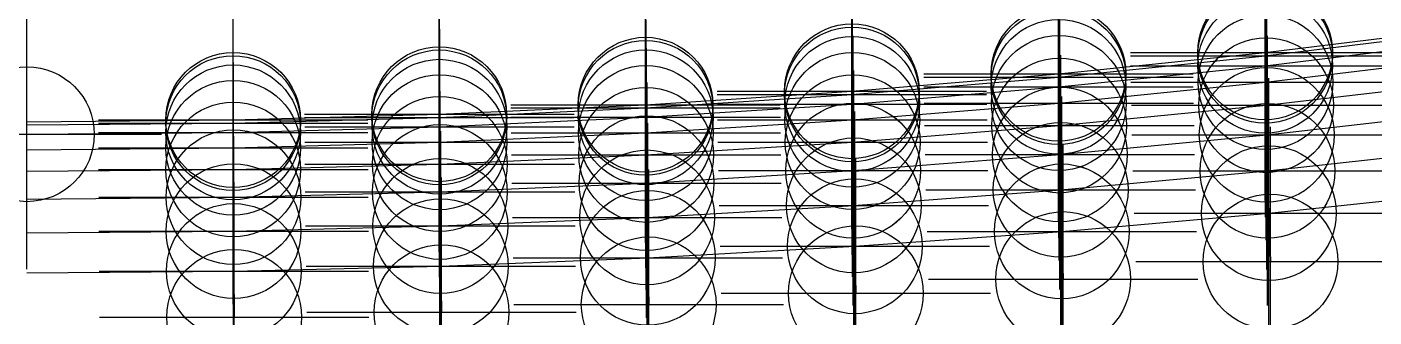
# Model space of a CAD drawing. Header units: inches. Extents: x 0.5 to 40.5, y -2.1 to 1.9.
# Drawn here: x 20.5 to 30.5, y -2.12 to 0.03 of the extents above; entities that cross this region are included whole.
import ezdxf

# ---------------------------------------------------------------- set-up
doc = ezdxf.new("R2010")
doc.units = ezdxf.units.IN
doc.header["$MEASUREMENT"] = 0
doc.header["$PDMODE"] = 34
for name, color, linetype in [('MF_horizontal', 104, 'Continuous'), ('MF_vertical', 44, 'Continuous'), ('NF_Glassload', 150, 'Continuous'), ('NF_RestraintsXYZ', 70, 'Continuous'), ('NF_Windload_01', 40, 'Continuous'), ('NF_Windload_02', 40, 'Continuous'), ('NF_Windload_03', 40, 'Continuous'), ('NF_Windload_04', 40, 'Continuous'), ('NF_Windload_05', 40, 'Continuous'), ('NF_Windload_06', 40, 'Continuous'), ('NF_Windload_07', 40, 'Continuous'), ('NF_Windload_08', 40, 'Continuous'), ('NF_Windload_09', 40, 'Continuous'), ('NF_Windload_10', 40, 'Continuous'), ('NF_Windload_11', 40, 'Continuous'), ('NF_Windload_12', 40, 'Continuous'), ('NF_Windload_13', 40, 'Continuous'), ('NF_Windload_14', 40, 'Continuous'), ('NF_Windload_15', 40, 'Continuous')]:
    doc.layers.add(name, color=color, linetype=linetype)

msp = doc.modelspace()

# ---------------------------------------------------------------- linework, layer by layer
for p, q in [((29.69098308944257, -0.1598687579828473, 12.49999932319493), (31.22694843490357, 0.02945898554944887, 12.49999937075438)), ((29.69137972507049, -0.18439741832848, 10.95951663315337), (31.22735388494331, 0.004336555192552868, 10.95832338998542)), ((29.69138016741996, -0.1843963940917253, 14.04048199841856), (31.22735400978705, 0.004337734448261021, 14.04167530102674)), ((29.69260922693634, -0.2579355374136959, 9.41718846186972), (31.22860772283277, -0.0709858290606096, 9.414945505129337)), ((29.69260930429963, -0.2579335841400369, 15.58280976114294), (31.22860767793849, -0.07098349333964231, 15.58505295970557)), ((28.15678903854795, -0.3186296482460308, 12.49999928485434), (29.69098308944257, -0.1598687579828473, 12.49999932319493)), ((28.15715385603945, -0.3426635170262876, 10.96039649909352), (29.69137972507049, -0.18439741832848, 10.95951663315337)), ((28.15715511354529, -0.3426625879283494, 14.0396023158433), (29.69138016741996, -0.1843963940917253, 14.04048199841856)), ((29.69138016741996, -0.1843963940917253, 14.04048199841856), (29.69098308944257, -0.1598687579828473, 12.49999932319493)), ((29.69098308944257, -0.1598687579828473, 12.49999932319493), (29.69137972507049, -0.18439741832848, 10.95951663315337)), ((29.69137972507049, -0.18439741832848, 10.95951663315337), (29.69260922693634, -0.2579355374136959, 9.41718846186972)), ((29.69260930429963, -0.2579335841400369, 15.58280976114294), (29.69138016741996, -0.1843963940917253, 14.04048199841856)), ((29.69478105967744, -0.3803364723067, 17.12892293249463), (31.23084377969744, -0.1963625908706725, 17.13193007677803)), ((29.6947811590809, -0.3803392519243162, 7.871075058819597), (31.23084403422568, -0.1963660213060589, 7.868068112545509)), ((28.15828542504311, -0.4147184485105914, 9.418835679086984), (29.69260922693634, -0.2579355374136959, 9.41718846186972)), ((28.15828550811776, -0.4147168122522131, 15.58116219298918), (29.69260930429963, -0.2579335841400369, 15.58280976114294)), ((29.69260922693634, -0.2579355374136959, 9.41718846186972), (29.6947811590809, -0.3803392519243162, 7.871075058819597)), ((29.69478105967744, -0.3803364723067, 17.12892293249463), (29.69260930429963, -0.2579335841400369, 15.58280976114294)), ((26.6238326042551, -0.4475712937474613, 12.49999909531495), (28.15678903854795, -0.3186296482460308, 12.49999928485434)), ((26.62414815703029, -0.4712058728508508, 14.03896547410762), (28.15715511354529, -0.3426625879283494, 14.0396023158433)), ((26.624151403331, -0.4712062728630717, 10.96103425300735), (28.15715385603945, -0.3426635170262876, 10.96039649909352)), ((28.15715511354529, -0.3426625879283494, 14.0396023158433), (28.15678903854795, -0.3186296482460308, 12.49999928485434)), ((28.15678903854795, -0.3186296482460308, 12.49999928485434), (28.15715385603945, -0.3426635170262876, 10.96039649909352)), ((28.15715385603945, -0.3426635170262876, 10.96039649909352), (28.15828542504311, -0.4147184485105914, 9.418835679086984)), ((28.15828550811776, -0.4147168122522131, 15.58116219298918), (28.15715511354529, -0.3426625879283494, 14.0396023158433)), ((28.16027732312601, -0.5346546307475678, 17.12672487575889), (29.69478105967744, -0.3803364723067, 17.12892293249463)), ((28.16027739002649, -0.5346569176380315, 7.873272798704201), (29.6947811590809, -0.3803392519243162, 7.871075058819597)), ((29.6980952596692, -0.551347215126383, 18.68092530958521), (29.69478105967744, -0.3803364723067, 17.12892293249463)), ((29.6947811590809, -0.3803392519243162, 7.871075058819597), (29.6980953365845, -0.5513505680667465, 6.319072643696577)), ((29.6980952596692, -0.551347215126383, 18.68092530958521), (31.23428375261985, -0.3715347779117185, 18.68428405434048)), ((29.6980953365845, -0.5513505680667465, 6.319072643696577), (31.23428445022431, -0.3715390841512031, 6.315713399748894)), ((25.09192124241612, -0.5472666128892679, 12.49999914146947), (26.6238326042551, -0.4475712937474613, 12.49999909531495)), ((25.09217083446139, -0.5705964545928597, 10.96148021876783), (26.624151403331, -0.4712062728630717, 10.96103425300735)), ((25.09217153464159, -0.5705958283351801, 14.03851828122846), (26.62414815703029, -0.4712058728508508, 14.03896547410762)), ((26.62414815703029, -0.4712058728508508, 14.03896547410762), (26.6238326042551, -0.4475712937474613, 12.49999909531495)), ((26.6238326042551, -0.4475712937474613, 12.49999909531495), (26.624151403331, -0.4712062728630717, 10.96103425300735)), ((26.62512354486772, -0.5420676941939361, 15.57997321543184), (26.62414815703029, -0.4712058728508508, 14.03896547410762)), ((26.624151403331, -0.4712062728630717, 10.96103425300735), (26.62512408722764, -0.5420690498257908, 9.420023846799898)), ((26.62512354486772, -0.5420676941939361, 15.57997321543184), (28.15828550811776, -0.4147168122522131, 15.58116219298918)), ((26.62512408722764, -0.5420690498257908, 9.420023846799898), (28.15828542504311, -0.4147184485105914, 9.418835679086984)), ((28.15828542504311, -0.4147184485105914, 9.418835679086984), (28.16027739002649, -0.5346569176380315, 7.873272798704201)), ((28.16027732312601, -0.5346546307475678, 17.12672487575889), (28.15828550811776, -0.4147168122522131, 15.58116219298918)), ((23.56086497793225, -0.6181587149068697, 12.49999905394882), (25.09192124241612, -0.5472666128892679, 12.49999914146947)), ((23.56103844760262, -0.6412730521637994, 10.96177320368546), (25.09217083446139, -0.5705964545928597, 10.96148021876783)), ((23.56103869343856, -0.6412725022579246, 14.03822486103344), (25.09217153464159, -0.5705958283351801, 14.03851828122846)), ((25.09217153464159, -0.5705958283351801, 14.03851828122846), (25.09192124241612, -0.5472666128892679, 12.49999914146947)), ((25.09192124241612, -0.5472666128892679, 12.49999914146947), (25.09217083446139, -0.5705964545928597, 10.96148021876783)), ((25.09217083446139, -0.5705964545928597, 10.96148021876783), (25.0929414097482, -0.6405464412520658, 9.420855856582406)), ((25.09294134715368, -0.6405452549310966, 15.57914157173948), (25.09217153464159, -0.5705958283351801, 14.03851828122846)), ((25.09294134715368, -0.6405452549310966, 15.57914157173948), (26.62512354486772, -0.5420676941939361, 15.57997321543184)), ((25.0929414097482, -0.6405464412520658, 9.420855856582406), (26.62512408722764, -0.5420690498257908, 9.420023846799898)), ((26.62683736033534, -0.6600300434724433, 17.12514531273009), (26.62512354486772, -0.5420676941939361, 15.57997321543184)), ((26.62512408722764, -0.5420690498257908, 9.420023846799898), (26.62683698778449, -0.6600319106790441, 7.874852943193519)), ((26.62683698778449, -0.6600319106790441, 7.874852943193519), (28.16027739002649, -0.5346569176380315, 7.873272798704201)), ((26.62683736033534, -0.6600300434724433, 17.12514531273009), (28.16027732312601, -0.5346546307475678, 17.12672487575889)), ((28.1633011555413, -0.7022383607205464, 18.67848140245573), (28.16027732312601, -0.5346546307475678, 17.12672487575889)), ((28.16027739002649, -0.5346569176380315, 7.873272798704201), (28.16330203914727, -0.7022411826266141, 6.321514603952637)), ((28.1633011555413, -0.7022383607205464, 18.67848140245573), (29.6980952596692, -0.551347215126383, 18.68092530958521)), ((28.16330203914727, -0.7022411826266141, 6.321514603952637), (29.6980953365845, -0.5513505680667465, 6.319072643696577)), ((29.70285674259503, -0.7705624100627835, 20.24111578150559), (29.6980952596692, -0.551347215126383, 18.68092530958521)), ((29.6980953365845, -0.5513505680667465, 6.319072643696577), (29.70285450314305, -0.7705680733483015, 4.758868891619949)), ((29.70285450314305, -0.7705680733483015, 4.758868891619949), (31.23925787619656, -0.5960700550353941, 4.755648914871712)), ((29.70285674259503, -0.7705624100627835, 20.24111578150559), (31.23925431749824, -0.5960652578081098, 20.24434400416396)), ((20.49990012965588, -0.6746871806917064, 12.49999897008761), (22.03021078273028, -0.6605715354811539, 12.49999899303744)), ((20.49990013238778, -0.6976303224111349, 14.03800404024253), (22.03029949253623, -0.6835571687885725, 14.03805748262725)), ((20.49990012597743, -0.697630813316531, 10.96199382604095), (22.03029940633319, -0.6835576730473235, 10.96194044177696)), ((22.03021078273028, -0.6605715354811539, 12.49999899303744), (23.56086497793225, -0.6181587149068697, 12.49999905394882)), ((22.03029949253623, -0.6835571687885725, 14.03805748262725), (22.03021078273028, -0.6605715354811539, 12.49999899303744)), ((22.03021078273028, -0.6605715354811539, 12.49999899303744), (22.03029940633319, -0.6835576730473235, 10.96194044177696)), ((22.03029940633319, -0.6835576730473235, 10.96194044177696), (23.56103844760262, -0.6412730521637994, 10.96177320368546)), ((22.03029940633319, -0.6835576730473235, 10.96194044177696), (22.0305719661786, -0.7524816449093866, 9.421714110313603)), ((22.03029949253623, -0.6835571687885725, 14.03805748262725), (23.56103869343856, -0.6412725022579246, 14.03822486103344)), ((22.03057200882852, -0.7524806881666877, 15.5782836185967), (22.03029949253623, -0.6835571687885725, 14.03805748262725)), ((23.56103869343856, -0.6412725022579246, 14.03822486103344), (23.56086497793225, -0.6181587149068697, 12.49999905394882)), ((23.56086497793225, -0.6181587149068697, 12.49999905394882), (23.56103844760262, -0.6412730521637994, 10.96177320368546)), ((23.56103844760262, -0.6412730521637994, 10.96177320368546), (23.56157414314325, -0.7105794070483522, 9.42140426778484)), ((23.56157415589627, -0.7105783563139294, 15.57859327397384), (23.56103869343856, -0.6412725022579246, 14.03822486103344)), ((23.56157414314325, -0.7105794070483522, 9.42140426778484), (25.0929414097482, -0.6405464412520658, 9.420855856582406)), ((23.56157415589627, -0.7105783563139294, 15.57859327397384), (25.09294134715368, -0.6405452549310966, 15.57914157173948)), ((25.09429629571569, -0.7569992622271562, 17.12404176089943), (25.09294134715368, -0.6405452549310966, 15.57914157173948)), ((25.0929414097482, -0.6405464412520658, 9.420855856582406), (25.09429646414739, -0.7570009555177621, 7.875955004245628)), ((25.09429629571569, -0.7569992622271562, 17.12404176089943), (26.62683736033534, -0.6600300434724433, 17.12514531273009)), ((25.09429646414739, -0.7570009555177621, 7.875955004245628), (26.62683698778449, -0.6600319106790441, 7.874852943193519)), ((26.62683698778449, -0.6600319106790441, 7.874852943193519), (26.62942800439759, -0.8248826955486176, 6.323262513119701)), ((26.62943087895389, -0.8248792874126245, 18.67672688653269), (26.62683736033534, -0.6600300434724433, 17.12514531273009)), ((20.49990012104177, -0.7664278602350815, 9.421815272602725), (22.0305719661786, -0.7524816449093866, 9.421714110313603)), ((20.49990013459476, -0.7664269193711437, 15.57818233710181), (22.03057200882852, -0.7524806881666877, 15.5782836185967)), ((22.0305719661786, -0.7524816449093866, 9.421714110313603), (23.56157414314325, -0.7105794070483522, 9.42140426778484)), ((22.0305719661786, -0.7524816449093866, 9.421714110313603), (22.03105020332974, -0.8672443897482003, 7.877091394816689)), ((22.03057200882852, -0.7524806881666877, 15.5782836185967), (23.56157415589627, -0.7105783563139294, 15.57859327397384)), ((22.03105029860438, -0.8672431066286921, 17.12290663813413), (22.03057200882852, -0.7524806881666877, 15.5782836185967)), ((23.56157414314325, -0.7105794070483522, 9.42140426778484), (23.56251094886988, -0.8259724054604582, 7.876681209460464)), ((23.56251080196389, -0.8259709201638351, 17.12331568732669), (23.56157415589627, -0.7105783563139294, 15.57859327397384)), ((23.56251080196389, -0.8259709201638351, 17.12331568732669), (25.09429629571569, -0.7569992622271562, 17.12404176089943)), ((23.56251094886988, -0.8259724054604582, 7.876681209460464), (25.09429646414739, -0.7570009555177621, 7.875955004245628)), ((25.09634090655536, -0.9197689622119416, 18.67551005666686), (25.09429629571569, -0.7569992622271562, 17.12404176089943)), ((25.09429646414739, -0.7570009555177621, 7.875955004245628), (25.09634210274291, -0.9197712209114104, 6.324483384495199)), ((26.62942800439759, -0.8248826955486176, 6.323262513119701), (28.16330203914727, -0.7022411826266141, 6.321514603952637)), ((26.62943087895389, -0.8248792874126245, 18.67672688653269), (28.1633011555413, -0.7022383607205464, 18.67848140245573)), ((28.16761518495278, -0.9171136147306906, 20.23879038615225), (28.1633011555413, -0.7022383607205464, 18.67848140245573)), ((28.16330203914727, -0.7022411826266141, 6.321514603952637), (28.16761322188801, -0.9171184118660334, 4.761194366163965)), ((28.16761322188801, -0.9171184118660334, 4.761194366163965), (29.70285450314305, -0.7705680733483015, 4.758868891619949)), ((28.16761518495278, -0.9171136147306906, 20.23879038615225), (29.70285674259503, -0.7705624100627835, 20.24111578150559)), ((29.70285450314305, -0.7705680733483015, 4.758868891619949), (29.70947484578852, -1.037427915890195, 3.18780590050285)), ((29.7094733231359, -1.037424928170982, 21.81219003763932), (29.70285674259503, -0.7705624100627835, 20.24111578150559)), ((20.49990011508956, -0.8809816938148517, 7.877224428707559), (22.03105020332974, -0.8672443897482003, 7.877091394816689)), ((20.49990013450789, -0.8809803486287164, 17.12277255545638), (22.03105029860438, -0.8672431066286921, 17.12290663813413)), ((22.03105020332974, -0.8672443897482003, 7.877091394816689), (23.56251094886988, -0.8259724054604582, 7.876681209460464)), ((22.03105020332974, -0.8672443897482003, 7.877091394816689), (22.03176896115895, -1.027690444634721, 6.325725453151422)), ((22.03105029860438, -0.8672431066286921, 17.12290663813413), (23.56251080196389, -0.8259709201638351, 17.12331568732669)), ((22.03176962466724, -1.027687876264451, 18.67426302187639), (22.03105029860438, -0.8672431066286921, 17.12290663813413)), ((23.56391916820989, -0.9872816441377052, 18.67471681139265), (23.56251080196389, -0.8259709201638351, 17.12331568732669)), ((23.56251094886988, -0.8259724054604582, 7.876681209460464), (23.56391983739397, -0.9872835566180226, 6.325277789975646)), ((25.09634090655536, -0.9197689622119416, 18.67551005666686), (26.62943087895389, -0.8248792874126245, 18.67672688653269)), ((25.09634210274291, -0.9197712209114104, 6.324483384495199), (26.62942800439759, -0.8248826955486176, 6.323262513119701)), ((26.62942800439759, -0.8248826955486176, 6.323262513119701), (26.63310435078209, -1.036316994210923, 4.762855869172351)), ((26.63310272756536, -1.036314392345839, 20.23713785770974), (26.62943087895389, -0.8248792874126245, 18.67672688653269)), ((29.7094733231359, -1.037424928170982, 21.81219003763932), (31.24625297311789, -0.8692934903408108, 21.81474450253582)), ((29.70947484578852, -1.037427915890195, 3.18780590050285), (31.2462474055318, -0.8692993040617067, 3.185245218853044)), ((22.03176896115895, -1.027690444634721, 6.325725453151422), (23.56391983739397, -0.9872835566180226, 6.325277789975646)), ((22.03176962466724, -1.027687876264451, 18.67426302187639), (23.56391916820989, -0.9872816441377052, 18.67471681139265)), ((23.56391916820989, -0.9872816441377052, 18.67471681139265), (25.09634090655536, -0.9197689622119416, 18.67551005666686)), ((23.56590414259905, -1.194284605145548, 20.23523932961035), (23.56391916820989, -0.9872816441377052, 18.67471681139265)), ((23.56391983739397, -0.9872835566180226, 6.325277789975646), (25.09634210274291, -0.9197712209114104, 6.324483384495199)), ((23.56391983739397, -0.9872835566180226, 6.325277789975646), (23.56590293651623, -1.194287683590719, 4.764747718597834)), ((25.09922445756402, -1.128597457147152, 20.23599342285358), (25.09634090655536, -0.9197689622119416, 18.67551005666686)), ((25.09634210274291, -0.9197712209114104, 6.324483384495199), (25.0992255216916, -1.128599502585856, 4.764001428198148)), ((26.63310272756536, -1.036314392345839, 20.23713785770974), (28.16761518495278, -0.9171136147306906, 20.23879038615225)), ((26.63310435078209, -1.036316994210923, 4.762855869172351), (28.16761322188801, -0.9171184118660334, 4.761194366163965)), ((28.16761322188801, -0.9171184118660334, 4.761194366163965), (28.173558407049, -1.178822997491487, 3.18963657794275)), ((28.1735575358276, -1.178820787284308, 21.810360529426), (28.16761518495278, -0.9171136147306906, 20.23879038615225)), ((20.49990010816743, -1.041140967282912, 6.325872435719996), (22.03176896115895, -1.027690444634721, 6.325725453151422)), ((20.49990012519085, -1.04113900081992, 18.674120513039), (22.03176962466724, -1.027687876264451, 18.67426302187639)), ((22.03176896115895, -1.027690444634721, 6.325725453151422), (22.03277958772306, -1.23361380400236, 4.765174804498447)), ((22.0327790988158, -1.233611654496124, 20.23481735666722), (22.03176962466724, -1.027687876264451, 18.67426302187639)), ((25.09922445756402, -1.128597457147152, 20.23599342285358), (26.63310272756536, -1.036314392345839, 20.23713785770974)), ((25.0992255216916, -1.128599502585856, 4.764001428198148), (26.63310435078209, -1.036316994210923, 4.762855869172351)), ((26.63812922360229, -1.293958177251535, 21.80906440744939), (26.63310272756536, -1.036314392345839, 20.23713785770974)), ((26.63310435078209, -1.036316994210923, 4.762855869172351), (26.6381309769461, -1.293960485112198, 3.190929317952954)), ((28.1735575358276, -1.178820787284308, 21.810360529426), (29.7094733231359, -1.037424928170982, 21.81219003763932)), ((28.173558407049, -1.178822997491487, 3.18963657794275), (29.70947484578852, -1.037427915890195, 3.18780590050285)), ((29.71849526442078, -1.351208881232874, 23.39725118440606), (29.7094733231359, -1.037424928170982, 21.81219003763932)), ((29.70947484578852, -1.037427915890195, 3.18780590050285), (29.71849715971645, -1.351211158715499, 1.602743319480404)), ((22.0327790988158, -1.233611654496124, 20.23481735666722), (23.56590414259905, -1.194284605145548, 20.23523932961035)), ((22.03277958772306, -1.23361380400236, 4.765174804498447), (23.56590293651623, -1.194287683590719, 4.764747718597834)), ((23.56590293651623, -1.194287683590719, 4.764747718597834), (25.0992255216916, -1.128599502585856, 4.764001428198148)), ((23.56590293651623, -1.194287683590719, 4.764747718597834), (23.56859597828088, -1.446730826066483, 3.192411083347777)), ((23.56590414259905, -1.194284605145548, 20.23523932961035), (25.09922445756402, -1.128597457147152, 20.23599342285358)), ((23.56859563320432, -1.446729370905117, 21.80758535841513), (23.56590414259905, -1.194284605145548, 20.23523932961035)), ((25.10315413136599, -1.383177231295343, 21.80816588145329), (25.09922445756402, -1.128597457147152, 20.23599342285358)), ((25.0992255216916, -1.128599502585856, 4.764001428198148), (25.10315165230109, -1.383180103766423, 3.191824153391157)), ((26.63812922360229, -1.293958177251535, 21.80906440744939), (28.1735575358276, -1.178820787284308, 21.810360529426)), ((26.6381309769461, -1.293960485112198, 3.190929317952954), (28.173558407049, -1.178822997491487, 3.18963657794275)), ((28.18157304884606, -1.48680288784043, 23.39623913974603), (28.1735575358276, -1.178820787284308, 21.810360529426)), ((28.173558407049, -1.178822997491487, 3.18963657794275), (28.18157429348261, -1.486804563988844, 1.603756790527569)), ((29.71849526442078, -1.351208881232874, 23.39725118440606), (31.25592228290305, -1.190299239930644, 23.39867522508868)), ((29.71849715971645, -1.351211158715499, 1.602743319480404), (31.25591632369672, -1.190304072531217, 1.60131375101106)), ((20.49990009791099, -1.246704959361594, 20.23467885934555), (22.0327790988158, -1.233611654496124, 20.23481735666722)), ((20.49990009814229, -1.24670788596105, 4.765307533691981), (22.03277958772306, -1.23361380400236, 4.765174804498447)), ((22.03414657478753, -1.484793243933577, 21.80725852723835), (22.0327790988158, -1.233611654496124, 20.23481735666722)), ((22.03277958772306, -1.23361380400236, 4.765174804498447), (22.03414681785897, -1.484794537883568, 3.192738046356578)), ((25.10315165230109, -1.383180103766423, 3.191824153391157), (26.6381309769461, -1.293960485112198, 3.190929317952954)), ((25.10315413136599, -1.383177231295343, 21.80816588145329), (26.63812922360229, -1.293958177251535, 21.80906440744939)), ((26.64485661914914, -1.597388173218333, 23.39552846994151), (26.63812922360229, -1.293958177251535, 21.80906440744939)), ((26.6381309769461, -1.293960485112198, 3.190929317952954), (26.64485817085207, -1.597389918735849, 1.604465782106402)), ((23.56859563320432, -1.446729370905117, 21.80758535841513), (25.10315413136599, -1.383177231295343, 21.80816588145329)), ((23.56859597828088, -1.446730826066483, 3.192411083347777), (25.10315165230109, -1.383180103766423, 3.191824153391157)), ((25.10315165230109, -1.383180103766423, 3.191824153391157), (25.10837585824047, -1.683198026264363, 1.60495777521561)), ((25.10837852293666, -1.683195221027489, 23.39503172836493), (25.10315413136599, -1.383177231295343, 21.80816588145329)), ((28.18157304884606, -1.48680288784043, 23.39623913974603), (29.71849526442078, -1.351208881232874, 23.39725118440606)), ((28.18157429348261, -1.486804563988844, 1.603756790527569), (29.71849715971645, -1.351211158715499, 1.602743319480404)), ((29.7306, -1.7111, 25), (29.71849526442078, -1.351208881232874, 23.39725118440606)), ((29.71849715971645, -1.351211158715499, 1.602743319480404), (29.7306, -1.7111)), ((20.49990006200569, -1.497470258413709, 21.80715215890584), (22.03414657478753, -1.484793243933577, 21.80725852723835)), ((20.49990007907736, -1.497471109019017, 3.192846795098399), (22.03414681785897, -1.484794537883568, 3.192738046356578)), ((22.03414657478753, -1.484793243933577, 21.80725852723835), (23.56859563320432, -1.446729370905117, 21.80758535841513)), ((22.03595439934421, -1.781031048152962, 23.39453689794764), (22.03414657478753, -1.484793243933577, 21.80725852723835)), ((22.03414681785897, -1.484794537883568, 3.192738046356578), (23.56859597828088, -1.446730826066483, 3.192411083347777)), ((22.03414681785897, -1.484794537883568, 3.192738046356578), (22.03595460254527, -1.781031952293718, 1.605460353419401)), ((23.57216195238789, -1.74437644331408, 23.39471220162689), (23.56859563320432, -1.446729370905117, 21.80758535841513)), ((23.56859597828088, -1.446730826066483, 3.192411083347777), (23.57216243766893, -1.744377832706325, 1.605282973667951)), ((26.64485661914914, -1.597388173218333, 23.39552846994151), (28.18157304884606, -1.48680288784043, 23.39623913974603)), ((26.64485817085207, -1.597389918735849, 1.604465782106402), (28.18157429348261, -1.486804563988844, 1.603756790527569)), ((28.1922, -1.8405, 25), (28.18157304884606, -1.48680288784043, 23.39623913974603)), ((28.18157429348261, -1.486804563988844, 1.603756790527569), (28.1922, -1.8405)), ((25.10837585824047, -1.683198026264363, 1.60495777521561), (26.64485817085207, -1.597389918735849, 1.604465782106402)), ((25.10837852293666, -1.683195221027489, 23.39503172836493), (26.64485661914914, -1.597388173218333, 23.39552846994151)), ((26.6537, -1.9462, 25), (26.64485661914914, -1.597388173218333, 23.39552846994151)), ((26.64485817085207, -1.597389918735849, 1.604465782106402), (26.6537, -1.9462)), ((23.57216195238789, -1.74437644331408, 23.39471220162689), (25.10837852293666, -1.683195221027489, 23.39503172836493)), ((23.57216243766893, -1.744377832706325, 1.605282973667951), (25.10837585824047, -1.683198026264363, 1.60495777521561)), ((25.10837585824047, -1.683198026264363, 1.60495777521561), (25.1152, -2.0284)), ((25.1152, -2.0284, 25), (25.10837852293666, -1.683195221027489, 23.39503172836493)), ((20.49990002737964, -1.793252247142611, 23.39447583095341), (22.03595439934421, -1.781031048152962, 23.39453689794764)), ((20.49990004442961, -1.793252966193336, 1.605522281828667), (22.03595460254527, -1.781031952293718, 1.605460353419401)), ((22.03595439934421, -1.781031048152962, 23.39453689794764), (23.57216195238789, -1.74437644331408, 23.39471220162689)), ((22.0383, -2.1222, 25), (22.03595439934421, -1.781031048152962, 23.39453689794764)), ((22.03595460254527, -1.781031952293718, 1.605460353419401), (23.57216243766893, -1.744377832706325, 1.605282973667951)), ((22.03595460254527, -1.781031952293718, 1.605460353419401), (22.0383, -2.1222)), ((23.5768, -2.0871, 25), (23.57216195238789, -1.74437644331408, 23.39471220162689)), ((23.57216243766893, -1.744377832706325, 1.605282973667951), (23.5768, -2.0871))]:
    msp.add_line(p, q)
at = {"layer": 'MF_horizontal'}
for p, q in [((29.69098308944258, -0.1598687579828473, 12.49999932319493), (31.22694843490358, 0.02945898554944887, 12.49999937075438)), ((29.69137972507049, -0.18439741832848, 10.95951663315337), (31.22735388494332, 0.004336555192552868, 10.95832338998542)), ((29.69138016741997, -0.1843963940917253, 14.04048199841856), (31.22735400978706, 0.004337734448261021, 14.04167530102674)), ((29.69260922693634, -0.2579355374136959, 9.41718846186972), (31.22860772283278, -0.0709858290606096, 9.414945505129337)), ((29.69260930429964, -0.2579335841400369, 15.58280976114294), (31.2286076779385, -0.07098349333964231, 15.58505295970557)), ((28.15678903854796, -0.3186296482460308, 12.49999928485434), (29.69098308944258, -0.1598687579828473, 12.49999932319493)), ((28.15715385603945, -0.3426635170262876, 10.96039649909352), (29.69137972507049, -0.18439741832848, 10.95951663315337)), ((28.1571551135453, -0.3426625879283494, 14.0396023158433), (29.69138016741997, -0.1843963940917253, 14.04048199841856)), ((29.69478105967745, -0.3803364723067, 17.12892293249463), (31.23084377969745, -0.1963625908706725, 17.13193007677803)), ((29.6947811590809, -0.3803392519243162, 7.871075058819597), (31.23084403422569, -0.1963660213060589, 7.868068112545509)), ((28.15828542504312, -0.4147184485105914, 9.418835679086984), (29.69260922693634, -0.2579355374136959, 9.41718846186972)), ((28.15828550811777, -0.4147168122522131, 15.58116219298918), (29.69260930429964, -0.2579335841400369, 15.58280976114294)), ((26.62383260425511, -0.4475712937474613, 12.49999909531495), (28.15678903854796, -0.3186296482460308, 12.49999928485434)), ((26.62414815703029, -0.4712058728508508, 14.03896547410762), (28.1571551135453, -0.3426625879283494, 14.0396023158433)), ((26.62415140333101, -0.4712062728630717, 10.96103425300735), (28.15715385603945, -0.3426635170262876, 10.96039649909352)), ((28.16027732312602, -0.5346546307475678, 17.12672487575889), (29.69478105967745, -0.3803364723067, 17.12892293249463)), ((28.1602773900265, -0.5346569176380315, 7.873272798704201), (29.6947811590809, -0.3803392519243162, 7.871075058819597)), ((29.69809525966921, -0.551347215126383, 18.68092530958521), (31.23428375261986, -0.3715347779117185, 18.68428405434048)), ((29.69809533658451, -0.5513505680667465, 6.319072643696577), (31.23428445022432, -0.3715390841512031, 6.315713399748894)), ((25.09192124241613, -0.5472666128892679, 12.49999914146947), (26.62383260425511, -0.4475712937474613, 12.49999909531495)), ((25.0921708344614, -0.5705964545928597, 10.96148021876783), (26.62415140333101, -0.4712062728630717, 10.96103425300735)), ((25.0921715346416, -0.5705958283351801, 14.03851828122846), (26.62414815703029, -0.4712058728508508, 14.03896547410762)), ((26.62512354486773, -0.5420676941939361, 15.57997321543184), (28.15828550811777, -0.4147168122522131, 15.58116219298918)), ((26.62512408722765, -0.5420690498257908, 9.420023846799898), (28.15828542504312, -0.4147184485105914, 9.418835679086984)), ((23.56086497793225, -0.6181587149068697, 12.49999905394882), (25.09192124241613, -0.5472666128892679, 12.49999914146947)), ((23.56103844760262, -0.6412730521637994, 10.96177320368546), (25.0921708344614, -0.5705964545928597, 10.96148021876783)), ((23.56103869343857, -0.6412725022579246, 14.03822486103344), (25.0921715346416, -0.5705958283351801, 14.03851828122846)), ((25.09294134715369, -0.6405452549310966, 15.57914157173948), (26.62512354486773, -0.5420676941939361, 15.57997321543184)), ((25.09294140974821, -0.6405464412520658, 9.420855856582406), (26.62512408722765, -0.5420690498257908, 9.420023846799898)), ((26.6268369877845, -0.6600319106790441, 7.874852943193519), (28.1602773900265, -0.5346569176380315, 7.873272798704201)), ((26.62683736033534, -0.6600300434724433, 17.12514531273009), (28.16027732312602, -0.5346546307475678, 17.12672487575889)), ((28.1633011555413, -0.7022383607205464, 18.67848140245573), (29.69809525966921, -0.551347215126383, 18.68092530958521)), ((28.16330203914728, -0.7022411826266141, 6.321514603952637), (29.69809533658451, -0.5513505680667465, 6.319072643696577)), ((29.70285450314306, -0.7705680733483015, 4.758868891619949), (31.23925787619657, -0.5960700550353941, 4.755648914871712)), ((29.70285674259503, -0.7705624100627835, 20.24111578150559), (31.23925431749825, -0.5960652578081098, 20.24434400416396)), ((20.49990012965588, -0.6746871806917064, 12.49999897008761), (22.03021078273029, -0.6605715354811539, 12.49999899303744)), ((20.49990013238779, -0.6976303224111349, 14.03800404024253), (22.03029949253624, -0.6835571687885725, 14.03805748262725)), ((20.49990012597744, -0.697630813316531, 10.96199382604095), (22.03029940633319, -0.6835576730473235, 10.96194044177696)), ((22.03021078273029, -0.6605715354811539, 12.49999899303744), (23.56086497793225, -0.6181587149068697, 12.49999905394882)), ((22.03029940633319, -0.6835576730473235, 10.96194044177696), (23.56103844760262, -0.6412730521637994, 10.96177320368546)), ((22.03029949253624, -0.6835571687885725, 14.03805748262725), (23.56103869343857, -0.6412725022579246, 14.03822486103344)), ((23.56157414314326, -0.7105794070483522, 9.42140426778484), (25.09294140974821, -0.6405464412520658, 9.420855856582406)), ((23.56157415589627, -0.7105783563139294, 15.57859327397384), (25.09294134715369, -0.6405452549310966, 15.57914157173948)), ((25.0942962957157, -0.7569992622271562, 17.12404176089943), (26.62683736033534, -0.6600300434724433, 17.12514531273009)), ((25.0942964641474, -0.7570009555177621, 7.875955004245628), (26.6268369877845, -0.6600319106790441, 7.874852943193519)), ((18.96912876987286, -0.7524787975952907, 15.57828358370167), (20.49990013459477, -0.7664269193711437, 15.57818233710181)), ((20.49990012104177, -0.7664278602350815, 9.421815272602725), (22.03057196617861, -0.7524816449093866, 9.421714110313603)), ((20.49990013459477, -0.7664269193711437, 15.57818233710181), (22.03057200882853, -0.7524806881666877, 15.5782836185967)), ((22.03057196617861, -0.7524816449093866, 9.421714110313603), (23.56157414314326, -0.7105794070483522, 9.42140426778484)), ((22.03057200882853, -0.7524806881666877, 15.5782836185967), (23.56157415589627, -0.7105783563139294, 15.57859327397384)), ((23.5625108019639, -0.8259709201638351, 17.12331568732669), (25.0942962957157, -0.7569992622271562, 17.12404176089943)), ((23.56251094886989, -0.8259724054604582, 7.876681209460464), (25.0942964641474, -0.7570009555177621, 7.875955004245628)), ((26.6294280043976, -0.8248826955486176, 6.323262513119701), (28.16330203914728, -0.7022411826266141, 6.321514603952637)), ((26.62943087895389, -0.8248792874126245, 18.67672688653269), (28.1633011555413, -0.7022383607205464, 18.67848140245573)), ((28.16761322188802, -0.9171184118660334, 4.761194366163965), (29.70285450314306, -0.7705680733483015, 4.758868891619949)), ((28.16761518495279, -0.9171136147306906, 20.23879038615225), (29.70285674259503, -0.7705624100627835, 20.24111578150559)), ((20.49990011508957, -0.8809816938148517, 7.877224428707559), (22.03105020332975, -0.8672443897482003, 7.877091394816689)), ((20.4999001345079, -0.8809803486287164, 17.12277255545638), (22.03105029860438, -0.8672431066286921, 17.12290663813413)), ((22.03105020332975, -0.8672443897482003, 7.877091394816689), (23.56251094886989, -0.8259724054604582, 7.876681209460464)), ((22.03105029860438, -0.8672431066286921, 17.12290663813413), (23.5625108019639, -0.8259709201638351, 17.12331568732669)), ((25.09634090655537, -0.9197689622119416, 18.67551005666686), (26.62943087895389, -0.8248792874126245, 18.67672688653269)), ((25.09634210274291, -0.9197712209114104, 6.324483384495199), (26.6294280043976, -0.8248826955486176, 6.323262513119701)), ((29.7094733231359, -1.037424928170982, 21.81219003763932), (31.2462529731179, -0.8692934903408108, 21.81474450253582)), ((29.70947484578852, -1.037427915890195, 3.18780590050285), (31.2462474055318, -0.8692993040617067, 3.185245218853044)), ((22.03176896115896, -1.027690444634721, 6.325725453151422), (23.56391983739398, -0.9872835566180226, 6.325277789975646)), ((22.03176962466725, -1.027687876264451, 18.67426302187639), (23.56391916820989, -0.9872816441377052, 18.67471681139265)), ((23.56391916820989, -0.9872816441377052, 18.67471681139265), (25.09634090655537, -0.9197689622119416, 18.67551005666686)), ((23.56391983739398, -0.9872835566180226, 6.325277789975646), (25.09634210274291, -0.9197712209114104, 6.324483384495199)), ((26.63310272756537, -1.036314392345839, 20.23713785770974), (28.16761518495279, -0.9171136147306906, 20.23879038615225)), ((26.6331043507821, -1.036316994210923, 4.762855869172351), (28.16761322188802, -0.9171184118660334, 4.761194366163965)), ((20.49990010816743, -1.041140967282912, 6.325872435719996), (22.03176896115896, -1.027690444634721, 6.325725453151422)), ((20.49990012519086, -1.04113900081992, 18.674120513039), (22.03176962466725, -1.027687876264451, 18.67426302187639)), ((25.09922445756402, -1.128597457147152, 20.23599342285358), (26.63310272756537, -1.036314392345839, 20.23713785770974)), ((25.09922552169161, -1.128599502585856, 4.764001428198148), (26.6331043507821, -1.036316994210923, 4.762855869172351)), ((28.17355753582761, -1.178820787284308, 21.810360529426), (29.7094733231359, -1.037424928170982, 21.81219003763932)), ((28.17355840704901, -1.178822997491487, 3.18963657794275), (29.70947484578852, -1.037427915890195, 3.18780590050285)), ((22.0327790988158, -1.233611654496124, 20.23481735666722), (23.56590414259906, -1.194284605145548, 20.23523932961035)), ((22.03277958772307, -1.23361380400236, 4.765174804498447), (23.56590293651623, -1.194287683590719, 4.764747718597834)), ((23.56590293651623, -1.194287683590719, 4.764747718597834), (25.09922552169161, -1.128599502585856, 4.764001428198148)), ((23.56590414259906, -1.194284605145548, 20.23523932961035), (25.09922445756402, -1.128597457147152, 20.23599342285358)), ((26.6381292236023, -1.293958177251535, 21.80906440744939), (28.17355753582761, -1.178820787284308, 21.810360529426)), ((26.63813097694611, -1.293960485112198, 3.190929317952954), (28.17355840704901, -1.178822997491487, 3.18963657794275)), ((29.71849526442079, -1.351208881232874, 23.39725118440606), (31.25592228290305, -1.190299239930644, 23.39867522508868)), ((29.71849715971646, -1.351211158715499, 1.602743319480404), (31.25591632369672, -1.190304072531217, 1.60131375101106)), ((20.499900097911, -1.246704959361594, 20.23467885934555), (22.0327790988158, -1.233611654496124, 20.23481735666722)), ((20.4999000981423, -1.24670788596105, 4.765307533691981), (22.03277958772307, -1.23361380400236, 4.765174804498447)), ((25.1031516523011, -1.383180103766423, 3.191824153391157), (26.63813097694611, -1.293960485112198, 3.190929317952954)), ((25.103154131366, -1.383177231295343, 21.80816588145329), (26.6381292236023, -1.293958177251535, 21.80906440744939)), ((23.56859563320433, -1.446729370905117, 21.80758535841513), (25.103154131366, -1.383177231295343, 21.80816588145329)), ((23.56859597828089, -1.446730826066483, 3.192411083347777), (25.1031516523011, -1.383180103766423, 3.191824153391157)), ((28.18157304884607, -1.48680288784043, 23.39623913974603), (29.71849526442079, -1.351208881232874, 23.39725118440606)), ((28.18157429348262, -1.486804563988844, 1.603756790527569), (29.71849715971646, -1.351211158715499, 1.602743319480404)), ((20.4999000620057, -1.497470258413709, 21.80715215890584), (22.03414657478754, -1.484793243933577, 21.80725852723835)), ((20.49990007907737, -1.497471109019017, 3.192846795098399), (22.03414681785898, -1.484794537883568, 3.192738046356578)), ((22.03414657478754, -1.484793243933577, 21.80725852723835), (23.56859563320433, -1.446729370905117, 21.80758535841513)), ((22.03414681785898, -1.484794537883568, 3.192738046356578), (23.56859597828089, -1.446730826066483, 3.192411083347777)), ((26.64485661914915, -1.597388173218333, 23.39552846994151), (28.18157304884607, -1.48680288784043, 23.39623913974603)), ((26.64485817085208, -1.597389918735849, 1.604465782106402), (28.18157429348262, -1.486804563988844, 1.603756790527569)), ((25.10837585824047, -1.683198026264363, 1.60495777521561), (26.64485817085208, -1.597389918735849, 1.604465782106402)), ((25.10837852293666, -1.683195221027489, 23.39503172836493), (26.64485661914915, -1.597388173218333, 23.39552846994151)), ((23.5721619523879, -1.74437644331408, 23.39471220162689), (25.10837852293666, -1.683195221027489, 23.39503172836493)), ((23.57216243766894, -1.744377832706325, 1.605282973667951), (25.10837585824047, -1.683198026264363, 1.60495777521561)), ((20.49990002737965, -1.793252247142611, 23.39447583095341), (22.03595439934421, -1.781031048152962, 23.39453689794764)), ((20.49990004442961, -1.793252966193336, 1.605522281828667), (22.03595460254527, -1.781031952293718, 1.605460353419401)), ((22.03595439934421, -1.781031048152962, 23.39453689794764), (23.5721619523879, -1.74437644331408, 23.39471220162689)), ((22.03595460254527, -1.781031952293718, 1.605460353419401), (23.57216243766894, -1.744377832706325, 1.605282973667951))]:
    msp.add_line(p, q, dxfattribs=at)
at = {"layer": 'MF_vertical'}
for p, q in [((29.69138016741995, -0.1843963940917182, 14.04048199841856), (29.69098308944257, -0.1598687579828402, 12.49999932319493)), ((29.69098308944257, -0.1598687579828402, 12.49999932319493), (29.69137972507048, -0.1843974183284729, 10.95951663315337)), ((29.69137972507048, -0.1843974183284729, 10.95951663315337), (29.69260922693633, -0.2579355374136888, 9.41718846186972)), ((29.69260930429962, -0.2579335841400298, 15.58280976114294), (29.69138016741995, -0.1843963940917182, 14.04048199841856)), ((29.69260922693633, -0.2579355374136888, 9.41718846186972), (29.69478115908089, -0.3803392519243091, 7.871075058819597)), ((29.69478105967744, -0.3803364723066929, 17.12892293249463), (29.69260930429962, -0.2579335841400298, 15.58280976114294)), ((28.15715511354529, -0.3426625879283423, 14.0396023158433), (28.15678903854794, -0.3186296482460237, 12.49999928485434)), ((28.15678903854794, -0.3186296482460237, 12.49999928485434), (28.15715385603944, -0.3426635170262805, 10.96039649909352)), ((28.15715385603944, -0.3426635170262805, 10.96039649909352), (28.1582854250431, -0.4147184485105843, 9.418835679086984)), ((28.15828550811776, -0.414716812252206, 15.58116219298918), (28.15715511354529, -0.3426625879283423, 14.0396023158433)), ((29.69809525966919, -0.5513472151263759, 18.68092530958521), (29.69478105967744, -0.3803364723066929, 17.12892293249463)), ((29.69478115908089, -0.3803392519243091, 7.871075058819597), (29.6980953365845, -0.5513505680667394, 6.319072643696577)), ((26.62414815703028, -0.4712058728508437, 14.03896547410762), (26.6238326042551, -0.4475712937474542, 12.49999909531495)), ((26.6238326042551, -0.4475712937474542, 12.49999909531495), (26.624151403331, -0.4712062728630646, 10.96103425300735)), ((26.62512354486772, -0.542067694193929, 15.57997321543184), (26.62414815703028, -0.4712058728508437, 14.03896547410762)), ((26.624151403331, -0.4712062728630646, 10.96103425300735), (26.62512408722763, -0.5420690498257837, 9.420023846799898)), ((28.1582854250431, -0.4147184485105843, 9.418835679086984), (28.16027739002648, -0.5346569176380244, 7.873272798704201)), ((28.16027732312601, -0.5346546307475607, 17.12672487575889), (28.15828550811776, -0.414716812252206, 15.58116219298918)), ((25.09217153464159, -0.570595828335173, 14.03851828122846), (25.09192124241612, -0.5472666128892608, 12.49999914146947)), ((25.09192124241612, -0.5472666128892608, 12.49999914146947), (25.09217083446138, -0.5705964545928526, 10.96148021876783)), ((25.09217083446138, -0.5705964545928526, 10.96148021876783), (25.09294140974819, -0.6405464412520587, 9.420855856582406)), ((25.09294134715368, -0.6405452549310895, 15.57914157173948), (25.09217153464159, -0.570595828335173, 14.03851828122846)), ((26.62683736033533, -0.6600300434724362, 17.12514531273009), (26.62512354486772, -0.542067694193929, 15.57997321543184)), ((26.62512408722763, -0.5420690498257837, 9.420023846799898), (26.62683698778449, -0.660031910679037, 7.874852943193519)), ((28.16330115554129, -0.7022383607205392, 18.67848140245573), (28.16027732312601, -0.5346546307475607, 17.12672487575889)), ((28.16027739002648, -0.5346569176380244, 7.873272798704201), (28.16330203914727, -0.702241182626607, 6.321514603952637)), ((29.70285674259502, -0.7705624100627764, 20.24111578150559), (29.69809525966919, -0.5513472151263759, 18.68092530958521)), ((29.6980953365845, -0.5513505680667394, 6.319072643696577), (29.70285450314304, -0.7705680733482944, 4.758868891619949)), ((22.03029949253623, -0.6835571687885654, 14.03805748262725), (22.03021078273026, -0.6605715354811468, 12.49999899303744)), ((22.03021078273026, -0.6605715354811468, 12.49999899303744), (22.03029940633319, -0.6835576730473164, 10.96194044177696)), ((22.03029940633319, -0.6835576730473164, 10.96194044177696), (22.0305719661786, -0.7524816449093795, 9.421714110313603)), ((22.03057200882851, -0.7524806881666806, 15.5782836185967), (22.03029949253623, -0.6835571687885654, 14.03805748262725)), ((23.56103869343855, -0.6412725022579175, 14.03822486103344), (23.56086497793224, -0.6181587149068626, 12.49999905394882)), ((23.56086497793224, -0.6181587149068626, 12.49999905394882), (23.56103844760261, -0.6412730521637923, 10.96177320368546)), ((23.56103844760261, -0.6412730521637923, 10.96177320368546), (23.56157414314325, -0.7105794070483451, 9.42140426778484)), ((23.56157415589625, -0.7105783563139223, 15.57859327397384), (23.56103869343855, -0.6412725022579175, 14.03822486103344)), ((25.09429629571569, -0.7569992622271491, 17.12404176089943), (25.09294134715368, -0.6405452549310895, 15.57914157173948)), ((25.09294140974819, -0.6405464412520587, 9.420855856582406), (25.09429646414738, -0.757000955517755, 7.875955004245628)), ((26.62683698778449, -0.660031910679037, 7.874852943193519), (26.62942800439758, -0.8248826955486105, 6.323262513119701)), ((26.62943087895388, -0.8248792874126174, 18.67672688653269), (26.62683736033533, -0.6600300434724362, 17.12514531273009)), ((22.0305719661786, -0.7524816449093795, 9.421714110313603), (22.03105020332974, -0.8672443897481932, 7.877091394816689)), ((22.03105029860437, -0.867243106628685, 17.12290663813413), (22.03057200882851, -0.7524806881666806, 15.5782836185967)), ((23.56157414314325, -0.7105794070483451, 9.42140426778484), (23.56251094886987, -0.8259724054604511, 7.876681209460464)), ((23.56251080196388, -0.825970920163828, 17.12331568732669), (23.56157415589625, -0.7105783563139223, 15.57859327397384)), ((25.09634090655535, -0.9197689622119345, 18.67551005666686), (25.09429629571569, -0.7569992622271491, 17.12404176089943)), ((25.09429646414738, -0.757000955517755, 7.875955004245628), (25.0963421027429, -0.9197712209114033, 6.324483384495199)), ((28.16761518495278, -0.9171136147306835, 20.23879038615225), (28.16330115554129, -0.7022383607205392, 18.67848140245573)), ((28.16330203914727, -0.702241182626607, 6.321514603952637), (28.167613221888, -0.9171184118660263, 4.761194366163965)), ((29.70285450314304, -0.7705680733482944, 4.758868891619949), (29.70947484578851, -1.037427915890188, 3.18780590050285)), ((29.7094733231359, -1.037424928170974, 21.81219003763932), (29.70285674259502, -0.7705624100627764, 20.24111578150559)), ((22.03105020332974, -0.8672443897481932, 7.877091394816689), (22.03176896115895, -1.027690444634714, 6.325725453151422)), ((22.03176962466723, -1.027687876264444, 18.67426302187639), (22.03105029860437, -0.867243106628685, 17.12290663813413)), ((23.56391916820988, -0.9872816441376981, 18.67471681139265), (23.56251080196388, -0.825970920163828, 17.12331568732669)), ((23.56251094886987, -0.8259724054604511, 7.876681209460464), (23.56391983739397, -0.9872835566180155, 6.325277789975646)), ((26.62942800439758, -0.8248826955486105, 6.323262513119701), (26.63310435078209, -1.036316994210916, 4.762855869172351)), ((26.63310272756536, -1.036314392345832, 20.23713785770974), (26.62943087895388, -0.8248792874126174, 18.67672688653269)), ((23.56590414259904, -1.194284605145541, 20.23523932961035), (23.56391916820988, -0.9872816441376981, 18.67471681139265)), ((23.56391983739397, -0.9872835566180155, 6.325277789975646), (23.56590293651622, -1.194287683590712, 4.764747718597834)), ((25.09922445756401, -1.128597457147145, 20.23599342285358), (25.09634090655535, -0.9197689622119345, 18.67551005666686)), ((25.0963421027429, -0.9197712209114033, 6.324483384495199), (25.09922552169159, -1.128599502585849, 4.764001428198148)), ((28.167613221888, -0.9171184118660263, 4.761194366163965), (28.173558407049, -1.17882299749148, 3.18963657794275)), ((28.1735575358276, -1.1788207872843, 21.810360529426), (28.16761518495278, -0.9171136147306835, 20.23879038615225)), ((22.03176896115895, -1.027690444634714, 6.325725453151422), (22.03277958772306, -1.233613804002353, 4.765174804498447)), ((22.03277909881579, -1.233611654496117, 20.23481735666722), (22.03176962466723, -1.027687876264444, 18.67426302187639)), ((26.63812922360229, -1.293958177251528, 21.80906440744939), (26.63310272756536, -1.036314392345832, 20.23713785770974)), ((26.63310435078209, -1.036316994210916, 4.762855869172351), (26.6381309769461, -1.293960485112191, 3.190929317952954)), ((29.71849526442078, -1.351208881232866, 23.39725118440606), (29.7094733231359, -1.037424928170974, 21.81219003763932)), ((29.70947484578851, -1.037427915890188, 3.18780590050285), (29.71849715971645, -1.351211158715492, 1.602743319480404)), ((23.56590293651622, -1.194287683590712, 4.764747718597834), (23.56859597828087, -1.446730826066476, 3.192411083347777)), ((23.56859563320431, -1.44672937090511, 21.80758535841513), (23.56590414259904, -1.194284605145541, 20.23523932961035)), ((25.10315413136598, -1.383177231295336, 21.80816588145329), (25.09922445756401, -1.128597457147145, 20.23599342285358)), ((25.09922552169159, -1.128599502585849, 4.764001428198148), (25.10315165230109, -1.383180103766416, 3.191824153391157)), ((28.18157304884605, -1.486802887840423, 23.39623913974603), (28.1735575358276, -1.1788207872843, 21.810360529426)), ((28.173558407049, -1.17882299749148, 3.18963657794275), (28.1815742934826, -1.486804563988837, 1.603756790527569)), ((22.03414657478753, -1.48479324393357, 21.80725852723835), (22.03277909881579, -1.233611654496117, 20.23481735666722)), ((22.03277958772306, -1.233613804002353, 4.765174804498447), (22.03414681785897, -1.484794537883561, 3.192738046356578)), ((26.64485661914914, -1.597388173218325, 23.39552846994151), (26.63812922360229, -1.293958177251528, 21.80906440744939)), ((26.6381309769461, -1.293960485112191, 3.190929317952954), (26.64485817085206, -1.597389918735842, 1.604465782106402)), ((25.10315165230109, -1.383180103766416, 3.191824153391157), (25.10837585824046, -1.683198026264356, 1.60495777521561)), ((25.10837852293665, -1.683195221027482, 23.39503172836493), (25.10315413136598, -1.383177231295336, 21.80816588145329)), ((29.7306, -1.711099999999993, 25), (29.71849526442078, -1.351208881232866, 23.39725118440606)), ((29.71849715971645, -1.351211158715492, 1.602743319480404), (29.7306, -1.711099999999993)), ((22.03595439934419, -1.781031048152955, 23.39453689794764), (22.03414657478753, -1.48479324393357, 21.80725852723835)), ((22.03414681785897, -1.484794537883561, 3.192738046356578), (22.03595460254526, -1.781031952293711, 1.605460353419401)), ((23.57216195238789, -1.744376443314073, 23.39471220162689), (23.56859563320431, -1.44672937090511, 21.80758535841513)), ((23.56859597828087, -1.446730826066476, 3.192411083347777), (23.57216243766892, -1.744377832706318, 1.605282973667951)), ((28.1922, -1.840499999999993, 25), (28.18157304884605, -1.486802887840423, 23.39623913974603)), ((28.1815742934826, -1.486804563988837, 1.603756790527569), (28.1922, -1.840499999999993)), ((26.6537, -1.946199999999993, 25), (26.64485661914914, -1.597388173218325, 23.39552846994151)), ((26.64485817085206, -1.597389918735842, 1.604465782106402), (26.6537, -1.946199999999993)), ((25.10837585824046, -1.683198026264356, 1.60495777521561), (25.1152, -2.028399999999993)), ((25.1152, -2.028399999999993, 25), (25.10837852293665, -1.683195221027482, 23.39503172836493)), ((22.03829999999999, -2.122199999999993, 25), (22.03595439934419, -1.781031048152955, 23.39453689794764)), ((22.03595460254526, -1.781031952293711, 1.605460353419401), (22.03829999999999, -2.122199999999993)), ((23.57679999999999, -2.087099999999993, 25), (23.57216195238789, -1.744376443314073, 23.39471220162689)), ((23.57216243766892, -1.744377832706318, 1.605282973667951), (23.57679999999999, -2.087099999999993))]:
    msp.add_line(p, q, dxfattribs=at)
at = {"layer": 'NF_Glassload'}
for p in [(29.69098308944258, -0.1598687579828411, 12.49999932319493), (29.69137972507049, -0.1843974183284739, 10.95951663315337), (29.69138016741997, -0.1843963940917192, 14.04048199841856), (29.69260922693634, -0.2579355374136898, 9.41718846186972), (29.69260930429964, -0.2579335841400308, 15.58280976114294), (28.15678903854796, -0.3186296482460247, 12.49999928485434), (28.15715385603945, -0.3426635170262815, 10.96039649909352), (28.1571551135453, -0.3426625879283433, 14.0396023158433), (29.69478105967745, -0.3803364723066939, 17.12892293249463), (29.6947811590809, -0.3803392519243101, 7.871075058819597), (26.62383260425511, -0.4475712937474552, 12.49999909531495), (26.62414815703029, -0.4712058728508447, 14.03896547410762), (26.62415140333101, -0.4712062728630656, 10.96103425300735), (28.15828542504312, -0.4147184485105853, 9.418835679086984), (28.15828550811777, -0.4147168122522069, 15.58116219298918), (25.09192124241613, -0.5472666128892618, 12.49999914146947), (25.0921708344614, -0.5705964545928536, 10.96148021876783), (25.0921715346416, -0.570595828335174, 14.03851828122846), (26.62512354486773, -0.54206769419393, 15.57997321543184), (26.62512408722765, -0.5420690498257847, 9.420023846799898), (28.16027732312602, -0.5346546307475617, 17.12672487575889), (28.1602773900265, -0.5346569176380254, 7.873272798704201), (29.69809525966921, -0.5513472151263769, 18.68092530958521), (29.69809533658451, -0.5513505680667404, 6.319072643696577), (22.03021078273029, -0.6605715354811478, 12.49999899303744), (22.03029940633319, -0.6835576730473174, 10.96194044177696), (22.03029949253624, -0.6835571687885664, 14.03805748262725), (23.56086497793225, -0.6181587149068636, 12.49999905394882), (23.56103844760262, -0.6412730521637933, 10.96177320368546), (23.56103869343857, -0.6412725022579185, 14.03822486103344), (25.09294134715369, -0.6405452549310905, 15.57914157173948), (25.09294140974821, -0.6405464412520597, 9.420855856582406), (26.6268369877845, -0.660031910679038, 7.874852943193519), (26.62683736033534, -0.6600300434724372, 17.12514531273009), (20.49990013459477, -0.7664269193711376, 15.57818233710181), (22.03057196617861, -0.7524816449093805, 9.421714110313603), (22.03057200882853, -0.7524806881666816, 15.5782836185967), (23.56157414314326, -0.7105794070483461, 9.42140426778484), (23.56157415589627, -0.7105783563139233, 15.57859327397384), (25.0942962957157, -0.7569992622271501, 17.12404176089943), (25.0942964641474, -0.757000955517756, 7.875955004245628), (28.1633011555413, -0.7022383607205402, 18.67848140245573), (28.16330203914728, -0.702241182626608, 6.321514603952637), (29.70285450314306, -0.7705680733482954, 4.758868891619949), (29.70285674259503, -0.7705624100627774, 20.24111578150559), (22.03105020332975, -0.8672443897481942, 7.877091394816689), (22.03105029860438, -0.867243106628686, 17.12290663813413), (23.5625108019639, -0.825970920163829, 17.12331568732669), (23.56251094886989, -0.8259724054604521, 7.876681209460464), (26.6294280043976, -0.8248826955486115, 6.323262513119701), (26.62943087895389, -0.8248792874126184, 18.67672688653269), (23.56391916820989, -0.9872816441376991, 18.67471681139265), (23.56391983739398, -0.9872835566180165, 6.325277789975646), (25.09634090655537, -0.9197689622119355, 18.67551005666686), (25.09634210274291, -0.9197712209114043, 6.324483384495199), (28.16761322188802, -0.9171184118660273, 4.761194366163965), (28.16761518495279, -0.9171136147306845, 20.23879038615225), (22.03176896115896, -1.027690444634715, 6.325725453151422), (22.03176962466725, -1.027687876264445, 18.67426302187639), (26.63310272756537, -1.036314392345833, 20.23713785770974), (26.6331043507821, -1.036316994210917, 4.762855869172351), (29.7094733231359, -1.037424928170975, 21.81219003763932), (29.70947484578852, -1.037427915890189, 3.18780590050285), (23.56590293651623, -1.194287683590713, 4.764747718597834), (23.56590414259906, -1.194284605145542, 20.23523932961035), (25.09922445756402, -1.128597457147146, 20.23599342285358), (25.09922552169161, -1.12859950258585, 4.764001428198148), (28.17355753582761, -1.178820787284301, 21.810360529426), (28.17355840704901, -1.178822997491481, 3.18963657794275), (22.0327790988158, -1.233611654496118, 20.23481735666722), (22.03277958772307, -1.233613804002354, 4.765174804498447), (26.6381292236023, -1.293958177251529, 21.80906440744939), (26.63813097694611, -1.293960485112192, 3.190929317952954), (25.1031516523011, -1.383180103766417, 3.191824153391157), (25.103154131366, -1.383177231295337, 21.80816588145329), (29.71849526442079, -1.351208881232867, 23.39725118440606), (29.71849715971646, -1.351211158715493, 1.602743319480404), (22.03414657478754, -1.484793243933571, 21.80725852723835), (22.03414681785898, -1.484794537883562, 3.192738046356578), (23.56859563320433, -1.446729370905111, 21.80758535841513), (23.56859597828089, -1.446730826066477, 3.192411083347777), (28.18157304884607, -1.486802887840424, 23.39623913974603), (28.18157429348262, -1.486804563988838, 1.603756790527569), (26.64485661914915, -1.597388173218326, 23.39552846994151), (26.64485817085208, -1.597389918735843, 1.604465782106402), (25.10837585824047, -1.683198026264357, 1.60495777521561), (25.10837852293666, -1.683195221027483, 23.39503172836493), (22.03595439934421, -1.781031048152956, 23.39453689794764), (22.03595460254527, -1.781031952293712, 1.605460353419401), (23.5721619523879, -1.744376443314074, 23.39471220162689), (23.57216243766894, -1.744377832706319, 1.605282973667951)]:
    msp.add_point(p, dxfattribs=at)
at = {"layer": 'NF_RestraintsXYZ'}
for p in [(29.7306, -1.7111, 25), (29.7306, -1.7111), (28.1922, -1.8405, 25), (28.1922, -1.8405), (26.6537, -1.9462, 25), (26.6537, -1.9462), (23.5768, -2.0871, 25), (23.5768, -2.0871), (25.1152, -2.0284, 25), (25.1152, -2.0284), (22.0383, -2.1222, 25), (22.0383, -2.1222)]:
    msp.add_point(p, dxfattribs=at)
at = {"layer": 'NF_Windload_01'}
for p in [(29.71849715971645, -1.351211158715499, 1.602743319480404), (28.18157429348261, -1.486804563988844, 1.603756790527569), (26.64485817085207, -1.597389918735849, 1.604465782106402), (25.10837585824047, -1.683198026264363, 1.60495777521561), (22.03595460254527, -1.781031952293718, 1.605460353419401), (23.57216243766893, -1.744377832706325, 1.605282973667951)]:
    msp.add_point(p, dxfattribs=at)
at = {"layer": 'NF_Windload_02'}
for p in [(29.70947484578852, -1.037427915890195, 3.18780590050285), (28.173558407049, -1.178822997491487, 3.18963657794275), (26.6381309769461, -1.293960485112198, 3.190929317952954), (25.10315165230109, -1.383180103766423, 3.191824153391157), (22.03414681785897, -1.484794537883568, 3.192738046356578), (23.56859597828088, -1.446730826066483, 3.192411083347777)]:
    msp.add_point(p, dxfattribs=at)
at = {"layer": 'NF_Windload_03'}
for p in [(29.70285450314305, -0.7705680733483015, 4.758868891619949), (28.16761322188801, -0.9171184118660334, 4.761194366163965), (26.63310435078209, -1.036316994210923, 4.762855869172351), (23.56590293651623, -1.194287683590719, 4.764747718597834), (25.0992255216916, -1.128599502585856, 4.764001428198148), (22.03277958772306, -1.23361380400236, 4.765174804498447)]:
    msp.add_point(p, dxfattribs=at)
at = {"layer": 'NF_Windload_04'}
for p in [(29.6980953365845, -0.5513505680667465, 6.319072643696577), (28.16330203914727, -0.7022411826266141, 6.321514603952637), (26.62942800439759, -0.8248826955486176, 6.323262513119701), (23.56391983739397, -0.9872835566180226, 6.325277789975646), (25.09634210274291, -0.9197712209114104, 6.324483384495199), (22.03176896115895, -1.027690444634721, 6.325725453151422)]:
    msp.add_point(p, dxfattribs=at)
at = {"layer": 'NF_Windload_05'}
for p in [(29.6947811590809, -0.3803392519243162, 7.871075058819597), (28.16027739002649, -0.5346569176380315, 7.873272798704201), (26.62683698778449, -0.6600319106790441, 7.874852943193519), (25.09429646414739, -0.7570009555177621, 7.875955004245628), (22.03105020332974, -0.8672443897482003, 7.877091394816689), (23.56251094886988, -0.8259724054604582, 7.876681209460464)]:
    msp.add_point(p, dxfattribs=at)
at = {"layer": 'NF_Windload_06'}
for p in [(29.69260922693634, -0.2579355374136959, 9.41718846186972), (28.15828542504311, -0.4147184485105914, 9.418835679086984), (26.62512408722764, -0.5420690498257908, 9.420023846799898), (25.0929414097482, -0.6405464412520658, 9.420855856582406), (22.0305719661786, -0.7524816449093866, 9.421714110313603), (23.56157414314325, -0.7105794070483522, 9.42140426778484)]:
    msp.add_point(p, dxfattribs=at)
at = {"layer": 'NF_Windload_07'}
for p in [(29.69137972507049, -0.18439741832848, 10.95951663315337), (28.15715385603945, -0.3426635170262876, 10.96039649909352), (26.624151403331, -0.4712062728630717, 10.96103425300735), (25.09217083446139, -0.5705964545928597, 10.96148021876783), (22.03029940633319, -0.6835576730473235, 10.96194044177696), (23.56103844760262, -0.6412730521637994, 10.96177320368546)]:
    msp.add_point(p, dxfattribs=at)
at = {"layer": 'NF_Windload_08'}
for p in [(29.69098308944257, -0.1598687579828473, 12.49999932319493), (28.15678903854795, -0.3186296482460308, 12.49999928485434), (26.6238326042551, -0.4475712937474613, 12.49999909531495), (25.09192124241612, -0.5472666128892679, 12.49999914146947), (22.03021078273028, -0.6605715354811539, 12.49999899303744), (23.56086497793225, -0.6181587149068697, 12.49999905394882)]:
    msp.add_point(p, dxfattribs=at)
at = {"layer": 'NF_Windload_09'}
for p in [(29.69138016741996, -0.1843963940917253, 14.04048199841856), (28.15715511354529, -0.3426625879283494, 14.0396023158433), (26.62414815703029, -0.4712058728508508, 14.03896547410762), (25.09217153464159, -0.5705958283351801, 14.03851828122846), (22.03029949253623, -0.6835571687885725, 14.03805748262725), (23.56103869343856, -0.6412725022579246, 14.03822486103344)]:
    msp.add_point(p, dxfattribs=at)
at = {"layer": 'NF_Windload_10'}
for p in [(29.69260930429963, -0.2579335841400369, 15.58280976114294), (28.15828550811776, -0.4147168122522131, 15.58116219298918), (26.62512354486772, -0.5420676941939361, 15.57997321543184), (25.09294134715368, -0.6405452549310966, 15.57914157173948), (22.03057200882852, -0.7524806881666877, 15.5782836185967), (23.56157415589627, -0.7105783563139294, 15.57859327397384)]:
    msp.add_point(p, dxfattribs=at)
at = {"layer": 'NF_Windload_11'}
for p in [(29.69478105967744, -0.3803364723067, 17.12892293249463), (28.16027732312601, -0.5346546307475678, 17.12672487575889), (26.62683736033534, -0.6600300434724433, 17.12514531273009), (25.09429629571569, -0.7569992622271562, 17.12404176089943), (22.03105029860438, -0.8672431066286921, 17.12290663813413), (23.56251080196389, -0.8259709201638351, 17.12331568732669)]:
    msp.add_point(p, dxfattribs=at)
at = {"layer": 'NF_Windload_12'}
for p in [(29.6980952596692, -0.551347215126383, 18.68092530958521), (28.1633011555413, -0.7022383607205464, 18.67848140245573), (26.62943087895389, -0.8248792874126245, 18.67672688653269), (23.56391916820989, -0.9872816441377052, 18.67471681139265), (25.09634090655536, -0.9197689622119416, 18.67551005666686), (22.03176962466724, -1.027687876264451, 18.67426302187639)]:
    msp.add_point(p, dxfattribs=at)
at = {"layer": 'NF_Windload_13'}
for p in [(29.70285674259503, -0.7705624100627835, 20.24111578150559), (28.16761518495278, -0.9171136147306906, 20.23879038615225), (26.63310272756536, -1.036314392345839, 20.23713785770974), (23.56590414259905, -1.194284605145548, 20.23523932961035), (25.09922445756402, -1.128597457147152, 20.23599342285358), (22.0327790988158, -1.233611654496124, 20.23481735666722)]:
    msp.add_point(p, dxfattribs=at)
at = {"layer": 'NF_Windload_14'}
for p in [(29.7094733231359, -1.037424928170982, 21.81219003763932), (28.1735575358276, -1.178820787284308, 21.810360529426), (26.63812922360229, -1.293958177251535, 21.80906440744939), (25.10315413136599, -1.383177231295343, 21.80816588145329), (22.03414657478753, -1.484793243933577, 21.80725852723835), (23.56859563320432, -1.446729370905117, 21.80758535841513)]:
    msp.add_point(p, dxfattribs=at)
at = {"layer": 'NF_Windload_15'}
for p in [(29.71849526442078, -1.351208881232874, 23.39725118440606), (28.18157304884606, -1.48680288784043, 23.39623913974603), (26.64485661914914, -1.597388173218333, 23.39552846994151), (25.10837852293666, -1.683195221027489, 23.39503172836493), (22.03595439934421, -1.781031048152962, 23.39453689794764), (23.57216195238789, -1.74437644331408, 23.39471220162689)]:
    msp.add_point(p, dxfattribs=at)

doc.saveas('drawing.dxf')
